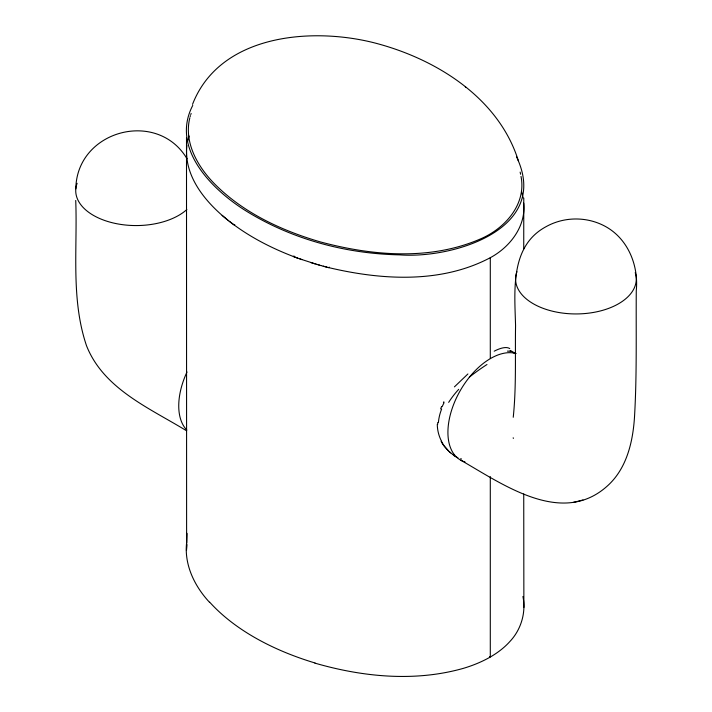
<?xml version="1.0" encoding="UTF-8"?>
<svg xmlns="http://www.w3.org/2000/svg" width="712" height="712" viewBox="0 0 712 712"><rect width="100%" height="100%" fill="white"/><g stroke="black" fill="none" stroke-linecap="round" stroke-linejoin="round"><path stroke-width="1.07" d="M490.292 358.314L490.292 257.708C509.89 247.135 526.124 226.389 523.721 203.125M186.5 137.727L186.615 542.802C184.132 564.963 194.688 586.341 209.462 602.245M314.909 663.121C362.791 676.996 414.98 682.123 463.512 668.31A108.918 62.887 0 0 0 490.31 657.016A108.918 62.887 0 0 0 509.854 641.539C521.077 629.719 526.239 612.498 522.928 596.496M437.711 424.281L437.764 422.465M186.615 542.802L186.775 533.217L186.473 550.51L186.927 544.6M186.909 145.39C183.438 176.006 205.519 202.235 227.893 220.195M75.819 188.814C76.576 130.358 157.281 108.714 187.007 158.74M513.245 417.276C516.414 386.83 515.034 356.08 515.559 325.509C514.678 291.199 509.801 246.37 545.757 226.843C564.26 216.359 587.596 216.359 606.099 226.843C628.402 239.499 638.708 265.923 636.27 290.736C635.949 333.029 636.982 375.393 634.463 417.641C632.808 442.09 626.729 468.149 608.039 485.362C562.551 527.298 503.42 484.623 460.976 460.317M187.576 141.581L189.134 136.01M189.846 117.756C183.669 142.258 197.589 166.51 214.223 183.518C242.97 212.692 281.338 230.528 320.195 241.866C372.082 255.804 430.128 260.823 480.564 238.894C504.737 228.57 526.568 204.486 521.024 176.425M190.131 116.679L190.442 115.611M190.78 114.543L191.145 113.475M440.639 408.884L441.52 406.65M192.525 104.353C219.643 34.594 310.592 26.86 373.702 42.684C435.112 58.322 498.623 97.375 518.389 160.868M443.425 402.592L443.861 401.764M192.756 105.429C170.097 148.532 212.657 190.3 246.468 211.206C292.24 239.437 346.103 253.792 399.708 254.86C453.063 258.874 551.141 229.246 516.565 156.916M329.345 267.151L328.944 267.685L320.872 265.558M454.425 386.874L467.909 373.96M293.967 255.946L293.344 256.498C270.284 247.643 248.07 236.099 228.632 220.773M490.292 257.708C440.639 283.99 380.831 280.056 327.796 267.392M234.791 224.511L233.999 224.867L229.38 221.361M573.285 502.396L577.761 501.301M578.447 501.106L583.012 499.993M507.46 351.123L511.99 351.354L515.194 353.428M326.648 267.098L323.203 266.19M316.368 264.259L320.916 265.558M318.638 264.917L319.777 265.238M317.463 264.588L299.761 258.865M315.202 263.921L310.726 262.541M510.112 350.66L511.358 351.158M301.924 259.622L296.539 257.691M297.616 258.082L293.344 256.498L296.539 257.7M186.526 430.769C149.52 408.065 103.641 388.983 86.526 345.756C70.702 299.102 77.572 248.808 75.73 200.472M489.58 656.597L490.292 657.007L490.292 476.595M453.135 454.639L454.167 455.297M454.425 455.787L449.575 452.013L443.985 445.899M227.885 220.177L228.641 220.791M227.146 219.581L222.135 215.38M449.548 451.906L450.705 452.868M465.292 86.846L466.075 87.514M513.067 352.413L513.494 352.867M448.462 450.945L445.409 447.465A59.924 46.885 -33 0 1 441.529 441.654M443.594 445.347L443.211 444.795M443.024 444.519L442.535 443.763M442.232 443.282L441.654 442.303M441.111 441.315L441.378 441.814M521.558 191.43L523.044 197.838M520.152 172.108L520.623 174.262M513.201 437.764L513.334 438.432M523.774 198.052L523.738 248.915M523.872 607.478L523.738 493.932M494.199 351.185A54.192 16.358 -47.2 0 1 509.739 348.586M469.306 377.191A54.192 11.855 -39.1 0 1 486.981 364.517M315.024 662.988A247.918 143.13 0 0 1 209.684 602.174M448.676 402.369A60.226 35.164 -40.5 0 1 458.706 389.339M442.143 406.721A59.746 44.082 -32.8 0 1 444.065 402.725M438.423 422.385A58.793 45.283 -28.6 0 1 441.645 409M441.68 441.485A58.785 46.511 -23.8 0 1 437.275 424.352M461.554 459.017A58.998 45.799 -59.8 0 1 460.619 458.733M457.861 457.7A58.998 45.799 -59.8 0 1 454.318 455.983M186.838 209.559A60.342 34.843 0 0 1 112.977 222.909A60.342 34.843 0 0 1 77.11 183.313M186.847 430.084A60.342 34.843 -60 0 1 186.998 371.976M635.22 272.625A60.342 34.843 0 0 1 575.109 313.939A60.342 34.843 0 0 1 516.965 271.699M465.016 461.954A60.342 34.843 -60 0 1 456.428 397.946A60.342 34.843 -60 0 1 516.156 353.544"/></g></svg>
